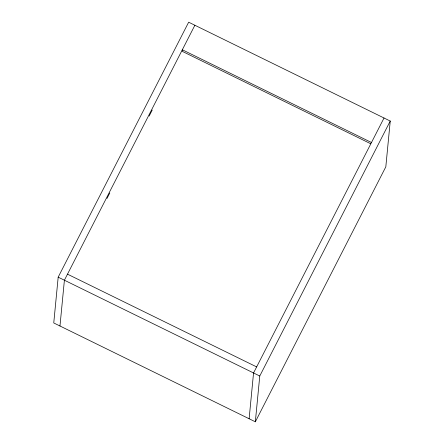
<?xml version="1.0" encoding="UTF-8"?>
<svg xmlns="http://www.w3.org/2000/svg" width="444" height="444" viewBox="0 0 444 444"><rect width="100%" height="100%" fill="white"/><g stroke="black" fill="none" stroke-linecap="round" stroke-linejoin="round"><path stroke-width="0.67" d="M58.186 277.161L53.757 322.954L255.339 421.8L385.814 166.839L390.243 121.046L188.661 22.2L58.186 277.161L259.768 376.007L255.339 421.8M59.973 326.001L64.402 280.214L194.877 25.247M249.123 418.753L253.552 372.96L384.027 117.999M106.998 198.424L109.785 192.985M149.151 116.056L152.242 110.012M259.768 376.007L390.243 121.046M371.478 142.513L182.329 49.761L182.179 51.304L370.707 143.745M67.499 274.164L256.649 366.911"/></g></svg>
